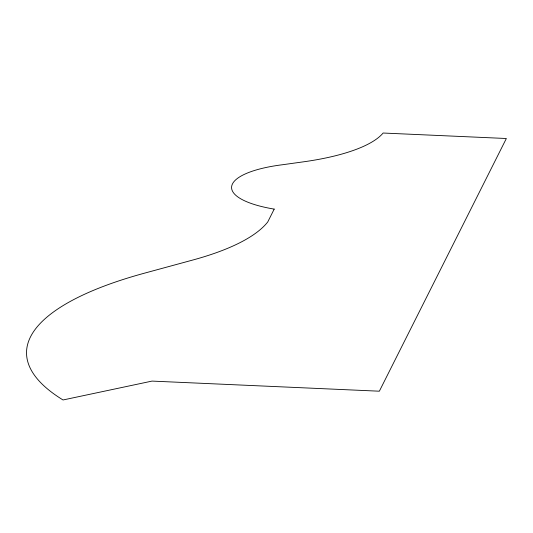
<?xml version="1.0" encoding="UTF-8"?>
<svg xmlns="http://www.w3.org/2000/svg" width="533" height="533" viewBox="0 0 533 533"><rect width="100%" height="100%" fill="white"/><g stroke="black" fill="none" stroke-linecap="round" stroke-linejoin="round"><path stroke-width="0.8" d="M274.202 209.103L267.753 221.941A251.116 74.673 0 0 1 192.719 260.051L144.483 273.169A362.906 107.919 0 0 0 63.041 399.97L152.012 381.095L379.356 391.202L506.35 138.507L383.12 133.03A145.702 43.326 0 0 1 303.39 161.839L282.77 164.704A83.101 24.711 0 0 0 231.722 186.104A83.101 24.711 0 0 0 274.202 209.103"/></g></svg>
